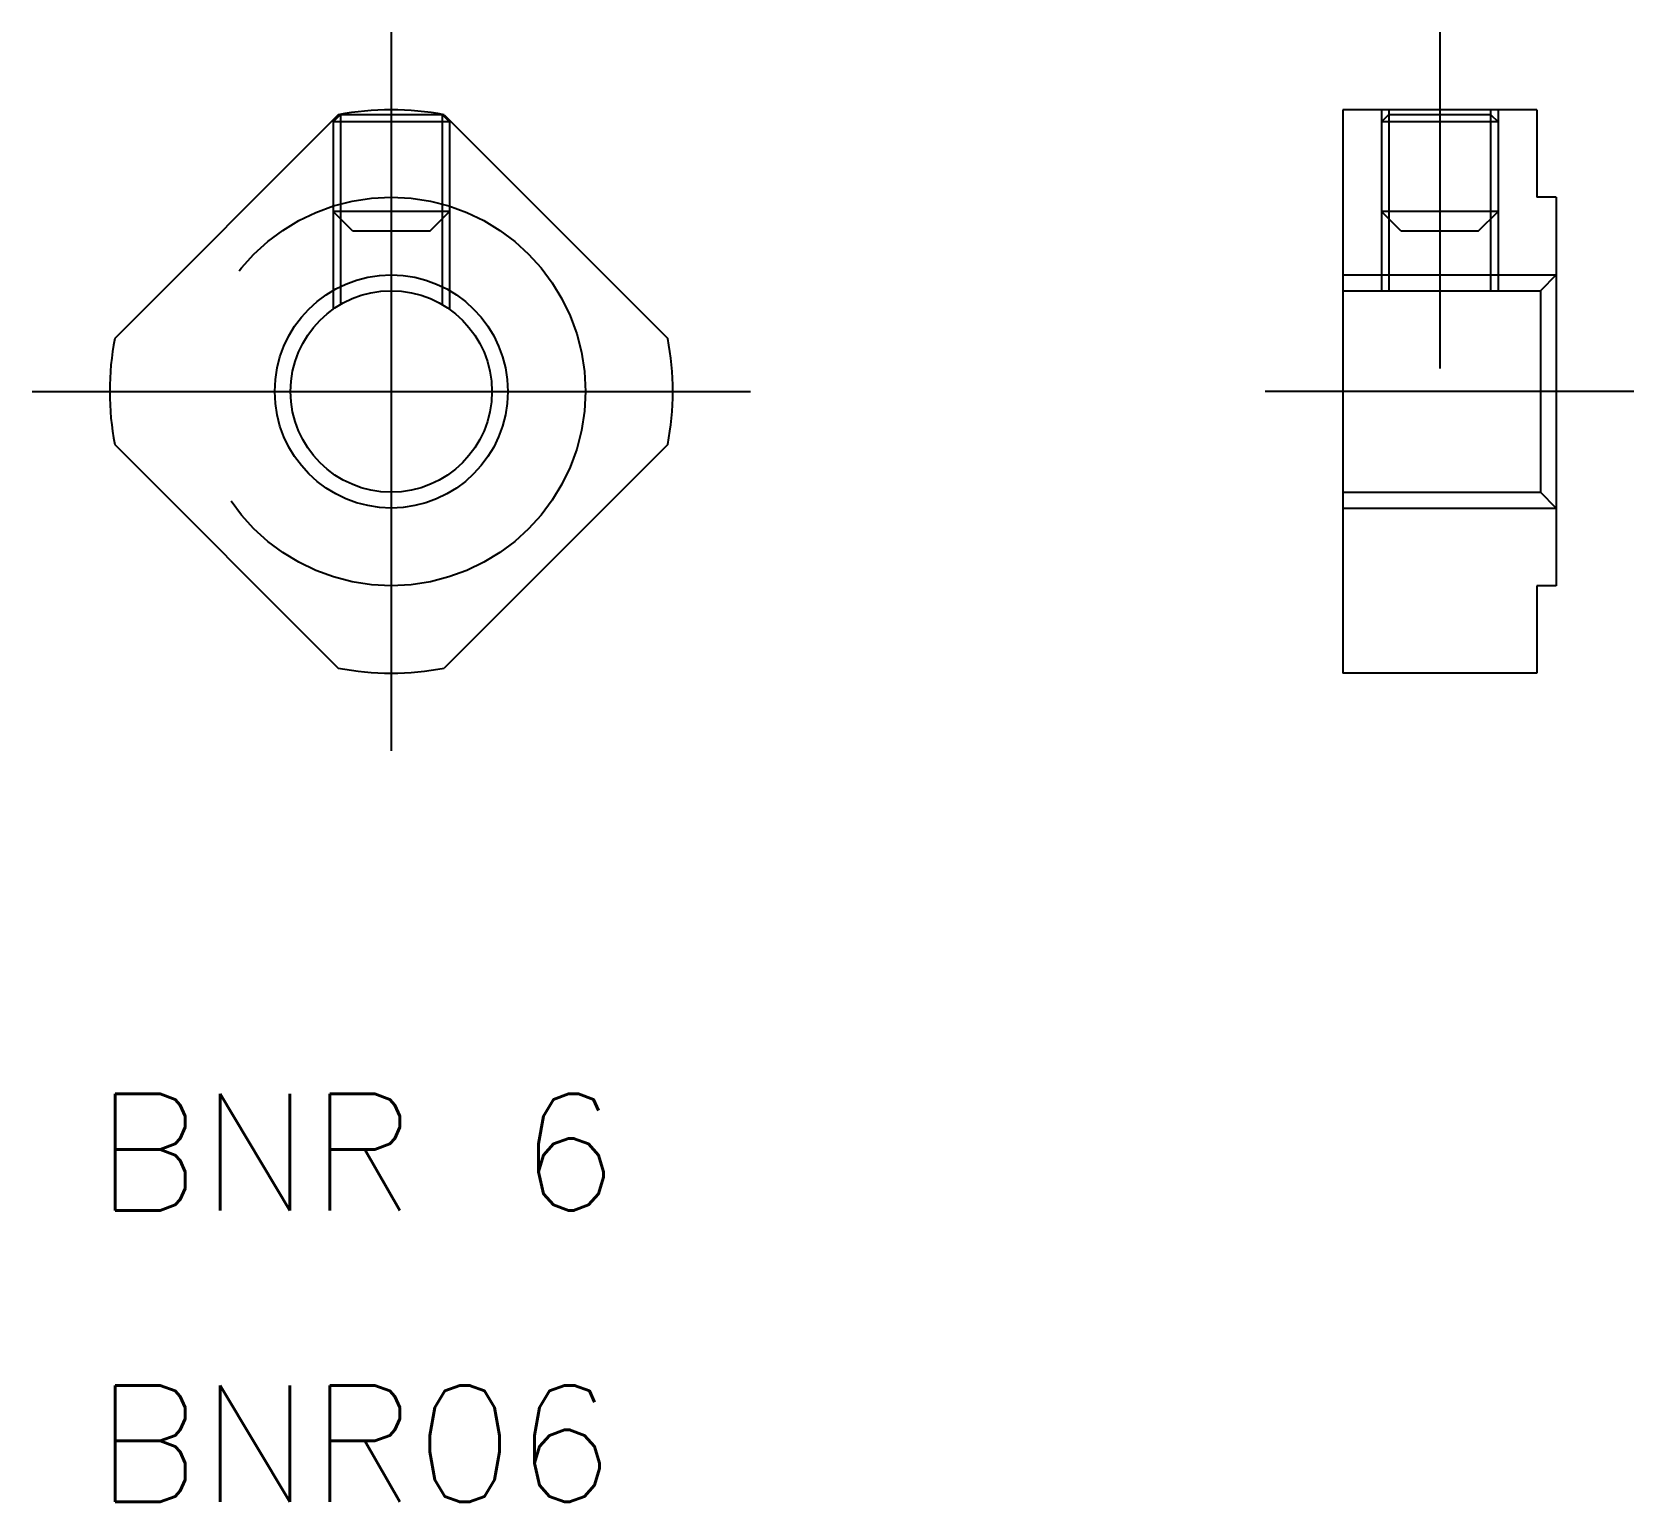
# Model space of a CAD drawing. Extents: x -9.2 to 32, y -28.6 to 9.2.
import ezdxf

# ---------------------------------------------------------------- set-up
doc = ezdxf.new("R2010")
doc.units = 0
doc.linetypes.add('CENTER', pattern=[50.8, 31.75, -6.35, 6.35, -6.35])
doc.linetypes.add('DASHED', pattern=[19.05, 12.7, -6.35])
doc.layers.get('0').update_dxf_attribs({"linetype": 'CONTINUOUS'})
doc.layers.add('CENTER', color=1, linetype='CONTINUOUS')
doc.styles.get("Standard").update_dxf_attribs({"font": 'txt.shx', "height": 3, "bigfont": 'bigfont.shx'})

msp = doc.modelspace()

# ---------------------------------------------------------------- linework, layer by layer
at = {"color": 7, "linetype": 'CONTINUOUS'}
for p, q in [((-1.365, 7.12), (-7.12, 1.365)), ((1.365, 7.12), (7.12, 1.365)), ((29.5, 7.25), (24.5, 7.25)), ((24.5, 7.25), (24.5, -7.25)), ((25.689, 7.131), (25.5, 6.941)), ((25.689, 7.25), (25.689, 7.131)), ((25.689, 7.131), (28.31, 7.131)), ((28.31, 7.25), (28.31, 7.131)), ((28.31, 7.131), (28.5, 6.941)), ((29.5, 7.25), (29.5, 5)), ((25.5, 6.941), (25.5, 4.631)), ((28.5, 6.941), (28.5, 4.631)), ((30, 5), (29.5, 5)), ((30, 5), (30, -5)), ((26, 4.131), (25.5, 4.631)), ((28, 4.131), (28.5, 4.631)), ((25.689, 4.441), (25.689, 2.594)), ((26, 4.131), (28, 4.131)), ((28.31, 4.441), (28.31, 2.594)), ((30, 3), (29.594, 2.594)), ((24.5, 2.594), (29.594, 2.594)), ((29.594, 2.594), (29.594, -2.594)), ((-7.12, -1.365), (-1.365, -7.12)), ((7.12, -1.365), (1.365, -7.12)), ((24.5, -2.594), (29.594, -2.594)), ((30, -3), (29.594, -2.594)), ((30, -5), (29.5, -5)), ((29.5, -5), (29.5, -7.25)), ((29.5, -7.25), (24.5, -7.25))]:
    msp.add_line(p, q, dxfattribs=at)
at = {"color": 3, "linetype": 'DASHED'}
for p, q in [((-1.311, 7.131), (-1.5, 6.941)), ((-1.311, 7.131), (1.31, 7.131)), ((-1.311, 7.131), (-1.311, 4.441)), ((1.31, 7.131), (1.5, 6.941)), ((1.31, 7.131), (1.31, 4.441)), ((-1.5, 6.985), (-1.5, 6.941)), ((1.5, 6.941), (-1.5, 6.941)), ((-1.5, 6.941), (-1.5, 4.631)), ((1.5, 6.985), (1.5, 6.941)), ((1.5, 6.941), (1.5, 4.631)), ((28.5, 6.941), (25.5, 6.941)), ((1.5, 4.631), (-1.5, 4.631)), ((-1, 4.131), (-1.5, 4.631)), ((-1.5, 4.631), (-1.5, 2.116)), ((1, 4.131), (1.5, 4.631)), ((1.5, 4.631), (1.5, 2.116)), ((28.5, 4.631), (25.5, 4.631)), ((-1.311, 4.441), (-1.31, 2.239)), ((-1, 4.131), (1, 4.131)), ((1.31, 4.441), (1.31, 2.239))]:
    msp.add_line(p, q, dxfattribs=at)
at = {"color": 3, "linetype": 'CONTINUOUS'}
for p, q in [((25.5, 7.25), (25.5, 6.941)), ((25.689, 7.131), (25.689, 4.441)), ((28.31, 7.131), (28.31, 4.441)), ((28.5, 7.25), (28.5, 6.941)), ((25.5, 4.631), (25.5, 2.594)), ((28.5, 4.631), (28.5, 2.594)), ((24.5, 3), (30, 3)), ((24.5, -3), (30, -3))]:
    msp.add_line(p, q, dxfattribs=at)
at = {"color": 3, "linetype": 'DASHED'}
msp.add_circle((0, 0), 5, dxfattribs=at)
at = {"color": 3, "linetype": 'CONTINUOUS'}
msp.add_circle((0, 0), 3, dxfattribs=at)
at = {"color": 7, "linetype": 'CONTINUOUS'}
msp.add_circle((0, 0), 2.594, dxfattribs=at)
for start, end in [(79.1484, 100.8516), (169.1484, 190.8516), (349.1484, 10.8516), (259.1484, 280.8516)]:
    msp.add_arc((0, 0), 7.25, start, end, dxfattribs=at)
at = {"layer": 'CENTER', "color": 1, "linetype": 'CENTER'}
for p, q in [((0, 9.25), (0, -9.25)), ((27, 9.25), (27, 0.594)), ((-9.25, 0), (9.25, 0)), ((32, 0), (22.5, 0))]:
    msp.add_line(p, q, dxfattribs=at)

# ---------------------------------------------------------------- texts
for s, p in [('BNR 6', (-7.624, -21.081)), ('BNR06', (-7.624, -28.581))]:
    msp.add_text(s, height=3).set_placement(p)

doc.saveas('drawing.dxf')
